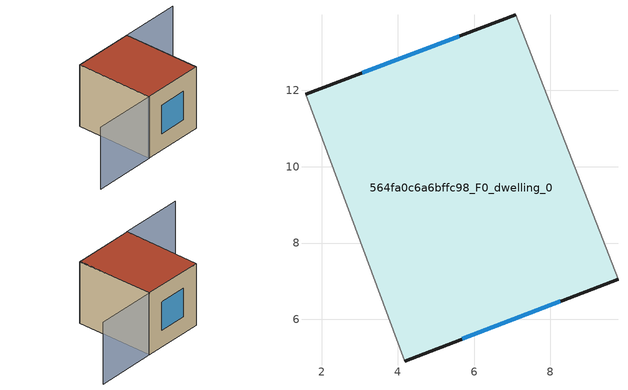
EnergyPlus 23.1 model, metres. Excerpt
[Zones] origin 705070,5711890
564fa0c6a6bffc98_F0_dwelling_0
 floor ground (EU_floor_Construction): 7.1,13.98 9.77,7.05 4.18,4.91 1.58,11.9 z0
 wall outside (EU_wall_Construction): 7.1,13.98 1.58,11.9 / 4.18,4.91 9.77,7.05 z0:6
 wall adiabatic (EU_wall_Construction): 9.77,7.05 7.1,13.98 / 1.58,11.9 4.18,4.91 z0:6
 window (EU_Window_Construction): 5.6,13.42 3.07,12.46 / 5.69,5.49 8.26,6.47 z1.62:4.38
 roof outside (EU_roof_Construction): 9.77,7.05 7.1,13.98 1.58,11.9 4.18,4.91 z6
shading: 9.73,7.03 7.09,13.99 / 7.09,13.99 12.56,16.06 / 1.58,11.9 4.22,4.91 / 4.22,4.91 -1.53,2.74 z0:6
[Building]
EU S2 Campaign: North Axis=0; Terrain=City; Solar Distribution=FullExterior
[Site:Location]
London: Latitude=51.5; Longitude=-0.5; Time Zone=0; Elevation=25
[SizingPeriod:WeatherFileDays]
AnnualSizingPeriod: Begin Month=1; Begin Day of Month=1; End Month=12; End Day of Month=31; Day of Week for Start Day=Monday; Use Weather File Daylight Saving Period=No; Use Weather File Rain and Snow Indicators=No
[MATERIAL]
EU_InternalMass_Material: Roughness=MediumRough; Thickness=0.1; Conductivity=1; Density=1800; Specific Heat=900; Thermal Absorptance=0.9; Solar Absorptance=0.7; Visible Absorptance=0.7
[MATERIAL:NOMASS] Roughness=MediumRough; Thermal Absorptance=0.9; Solar Absorptance=0.7; Visible Absorptance=0.7
Name | Thermal Resistance
EU_wall_NoMass | 0.727863
EU_roof_NoMass | 0.773354
EU_floor_NoMass | 1.79329
[WINDOWMATERIAL:SIMPLEGLAZINGSYSTEM]
EU_Window_SimpleGlazing: UFactor=2.58614; Solar Heat Gain Coefficient=0.76; Visible Transmittance=0.76
[CONSTRUCTION]
EU_wall_Construction: EU_wall_NoMass
EU_roof_Construction: EU_roof_NoMass
EU_floor_Construction: EU_floor_NoMass
EU_InternalMass_Construction: EU_InternalMass_Material
EU_Window_Construction: EU_Window_SimpleGlazing
[ZONE]
564fa0c6a6bffc98_F0_dwelling_0: Type=1; Multiplier=1; Ceiling Height=autocalculate; Volume=265.386; Floor Area=autocalculate; Part of Total Floor Area=Yes
[INTERNALMASS]
564fa0c6a6bffc98_F0_dwelling_0_EU_InternalMass: Construction=EU_InternalMass_Construction; Zone or ZoneList=564fa0c6a6bffc98_F0_dwelling_0; Surface Area=44.2314
[OTHEREQUIPMENT]
EU_Step8_InternalGain_564fa0c6a6bffc98_F0_dwelling_0_f000: Fuel Type=Electricity; Zone or ZoneList or Space or SpaceList=564fa0c6a6bffc98_F0_dwelling_0; Schedule=EU_Step8_GainSchedule_564fa0c6a6bffc98_F0_dwelling_0_f000; Design Level Calculation Method=Watts/Area; Power per Zone Floor Area=1; Fraction Latent=0; Fraction Radiant=0; Fraction Lost=0; Carbon Dioxide Generation Rate=0; EndUse Subcategory=EU_Step8_InternalGains
[ZONEVENTILATION:DESIGNFLOWRATE]
EU_ConstantAir_564fa0c6a6bffc98_F0_dwelling_0: Zone or ZoneList or Space or SpaceList=564fa0c6a6bffc98_F0_dwelling_0; Schedule=EU_AlwaysOn; Design Flow Rate Calculation Method=AirChanges/Hour; Air Changes per Hour=0.484901; Ventilation Type=Natural; Fan Pressure Rise=0; Fan Total Efficiency=1; Constant Term Coefficient=1; Temperature Term Coefficient=0; Velocity Term Coefficient=0; Velocity Squared Term Coefficient=0; Minimum Indoor Temperature=-100; Maximum Indoor Temperature=100; Delta Temperature=-100; Minimum Outdoor Temperature=-100; Maximum Outdoor Temperature=100; Maximum Wind Speed=40
[HVACTEMPLATE:THERMOSTAT]
EU_HeatOnly_564fa0c6a6bffc98_F0_dwelling_0: Constant Heating Setpoint=20; Constant Cooling Setpoint=50
[HVACTEMPLATE:ZONE:IDEALLOADSAIRSYSTEM]
564fa0c6a6bffc98_F0_dwelling_0: Template Thermostat=EU_HeatOnly_564fa0c6a6bffc98_F0_dwelling_0; System Availability Schedule=EU_AlwaysOn; Maximum Heating Supply Air Temperature=50; Minimum Cooling Supply Air Temperature=13; Maximum Heating Supply Air Humidity Ratio=0.0156; Minimum Cooling Supply Air Humidity Ratio=0.0077; Heating Limit=NoLimit; Cooling Limit=NoLimit; Heating Availability Schedule=EU_AlwaysOn; Cooling Availability Schedule=EU_CoolingOff; Dehumidification Control Type=ConstantSensibleHeatRatio; Cooling Sensible Heat Ratio=0.7; Dehumidification Setpoint=60; Humidification Control Type=None; Humidification Setpoint=30; Outdoor Air Method=None; Outdoor Air Flow Rate per Person=0.00944; Outdoor Air Flow Rate per Zone Floor Area=0; Outdoor Air Flow Rate per Zone=0; Demand Controlled Ventilation Type=None; Outdoor Air Economizer Type=NoEconomizer; Heat Recovery Type=None; Sensible Heat Recovery Effectiveness=0.7; Latent Heat Recovery Effectiveness=0.65
[SIZING:ZONE]
564fa0c6a6bffc98_F0_dwelling_0: Zone Cooling Design Supply Air Temperature Input Method=SupplyAirTemperature; Zone Cooling Design Supply Air Temperature=13; Zone Heating Design Supply Air Temperature Input Method=SupplyAirTemperature; Zone Heating Design Supply Air Temperature=50; Zone Cooling Design Supply Air Humidity Ratio=0.008; Zone Heating Design Supply Air Humidity Ratio=0.008; Cooling Design Air Flow Method=DesignDay; Cooling Design Air Flow Rate=0; Cooling Minimum Air Flow per Zone Floor Area=0.000762; Cooling Minimum Air Flow=0; Cooling Minimum Air Flow Fraction=0.2; Heating Design Air Flow Method=DesignDay; Heating Design Air Flow Rate=0; Heating Maximum Air Flow per Zone Floor Area=0.002032; Heating Maximum Air Flow=0.141576; Heating Maximum Air Flow Fraction=0.3; Account for Dedicated Outdoor Air System=No; Dedicated Outdoor Air System Control Strategy=NeutralSupplyAir; Dedicated Outdoor Air Low Setpoint Temperature for Design=autosize; Dedicated Outdoor Air High Setpoint Temperature for Design=autosize; Zone Load Sizing Method=Sensible Load Only No Latent Load; Zone Latent Cooling Design Supply Air Humidity Ratio Input Method=HumidityRatioDifference; Zone Cooling Design Supply Air Humidity Ratio Difference=0.005; Zone Latent Heating Design Supply Air Humidity Ratio Input Method=HumidityRatioDifference; Zone Humidification Design Supply Air Humidity Ratio Difference=0.005
[SCHEDULE:CONSTANT]
Name | Hourly Value
EU_AlwaysOn | 1
EU_CoolingOff | 0
[SCHEDULE:FILE]
EU_Step8_GainSchedule_564fa0c6a6bffc98_F0_dwelling_0_f000: File=../../schedules/564fa0c6a6bffc98/564fa0c6a6bffc98_F0_dwelling_0_f000_gain.csv; Column Number=1; Rows to Skip at Top=0; Number of Hours of Data=8760; Column Separator=Comma; Interpolate to Timestep=No; Minutes per Item=60; Adjust Schedule for Daylight Savings=Yes
